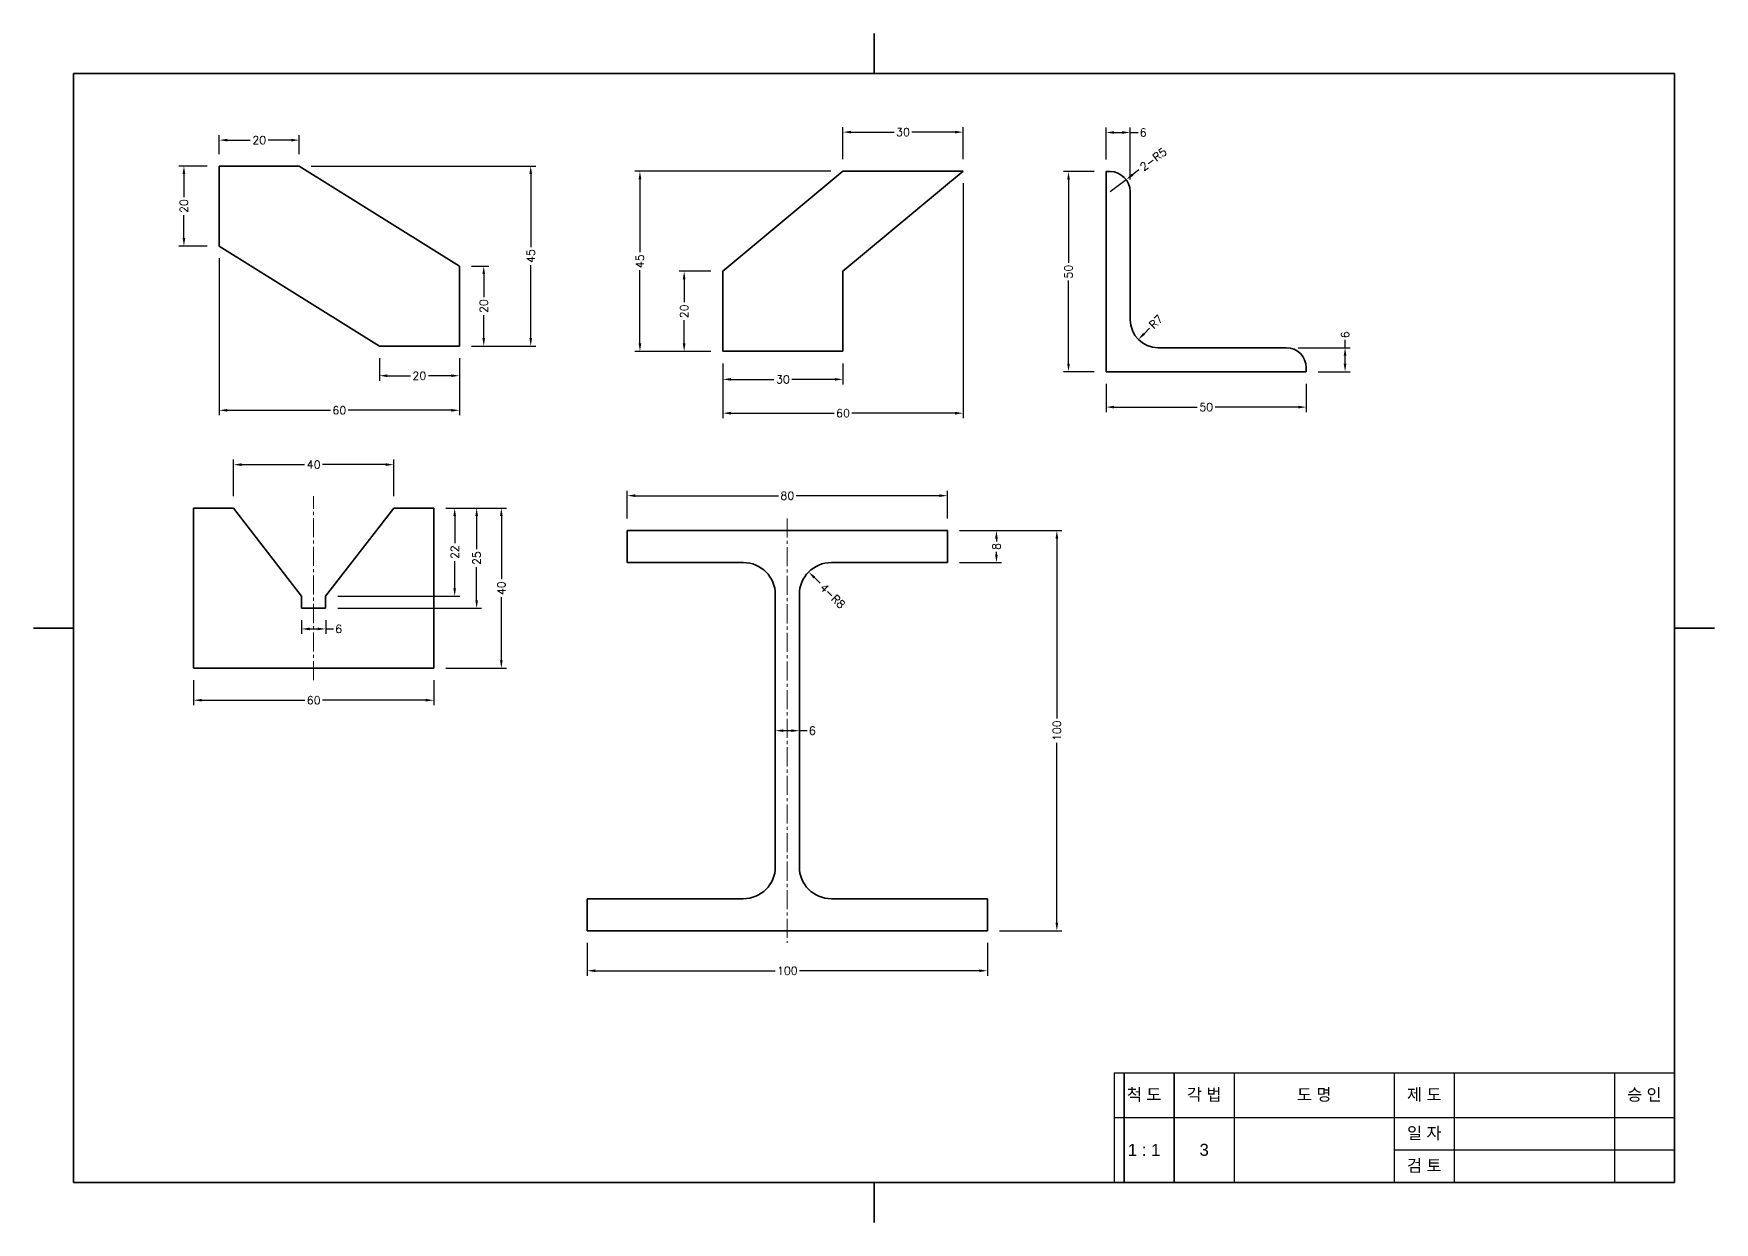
# Model space of a CAD drawing. Header units: millimetres. Extents: x 0 to 11420, y 0 to 297.
# Drawn here: x 3500 to 3920, y 0 to 297 of the extents above; entities that cross this region are included whole.
import ezdxf

# ---------------------------------------------------------------- set-up
doc = ezdxf.new("R2010")
doc.units = ezdxf.units.MM
doc.header["$LTSCALE"] = 0.25
doc.linetypes.add('CENTER2', pattern=[28.575, 19.05, -3.175, 3.175, -3.175])
for name, color, linetype, lineweight in [('1_윤곽선', 4, 'Continuous', 35), ('2_외형선', 7, 'Continuous', 35), ('4_중심선', 1, 'CENTER2', 18)]:
    doc.layers.add(name, color=color, linetype=linetype, lineweight=lineweight)
doc.styles.get("Standard").update_dxf_attribs({"font": 'arial.ttf'})
doc.styles.add('주석', font='romans.shx', dxfattribs={"height": 2, "bigfont": 'whgtxt.shx'})
doc.dimstyles.new('주석', dxfattribs={"dimscale": 0, "dimtxt": 2, "dimasz": 2, "dimexe": 1.25, "dimexo": 3, "dimtad": 0, "dimtxsty": '주석', "dimcen": 0, "dimclrd": 3, "dimclre": 3, "dimclrt": 3, "dimadec": 0, "dimazin": 0, "dimtfac": 1, "dimtmove": 0, "dimatfit": 3, "dimfxl": 5, "dimtfill": 1, "dimarcsym": 0})

# ---------------------------------------------------------------- blocks, each defined once
blk = doc.blocks.new('*T92')
at = {"layer": '1_윤곽선', "color": 0, "linetype": 'ByBlock', "lineweight": -2, "transparency": 16777216}
for p, q in [((0, 0), (140, 0)), ((0, 0), (0, -27.35)), ((140, 0), (140, -27.35)), ((0, -27.35), (140, -27.35))]:
    blk.add_line(p, q, dxfattribs=at)
at = {"layer": '1_윤곽선', "color": 3, "linetype": 'ByBlock', "lineweight": -2, "transparency": 16777216}
for p, q in [((15, 0), (15, -27.35)), ((30, 0), (30, -27.35)), ((70, 0), (70, -27.35)), ((85, 0), (85, -27.35)), ((125, 0), (125, -27.35)), ((0, -11.14), (140, -11.14)), ((70, -19.24), (140, -19.24))]:
    blk.add_line(p, q, dxfattribs=at)
at = {"layer": '1_윤곽선', "color": 2, "transparency": 16777216, "char_height": 3, "attachment_point": 5}
for s, insert, width in [('{\\fGulim|b0|i0|c129|p50;척 도}', (7.5, -5.57), 12), ('{\\fGulim|b0|i0|c129|p50;각 법}', (22.5, -5.57), 12), ('{\\fGulim|b0|i0|c129|p50;도 명}', (50, -5.57), 37), ('{\\fGulim|b0|i0|c129|p50;제 도}', (77.5, -5.57), 12), ('{\\fGulim|b0|i0|c129|p50;승 인}', (132.5, -5.57), 12), ('{\\fGulim|b0|i0|c129|p50;일 자}', (77.5, -15.19), 12), ('1 : 1', (7.5, -19.24), 12), ('3', (22.5, -19.24), 12), ('{\\fGulim|b0|i0|c129|p50;검 토}', (77.5, -23.29), 12)]:
    blk.add_mtext(s, dxfattribs=dict(at, insert=insert, width=width))
blk = doc.blocks.new('*D93')
at = {"layer": '2_외형선', "color": 3, "lineweight": -2, "transparency": 16777216}
for p, q in [((3546.39, 240.92), (3546.39, 201.64)), ((3606.39, 215.92), (3606.39, 201.64)), ((3548.39, 202.89), (3574.2, 202.89)), ((3604.39, 202.89), (3578.59, 202.89))]:
    blk.add_line(p, q, dxfattribs=at)
at = {"layer": '2_외형선', "color": 3, "transparency": 16777216}
for points in [[(3548.39, 203.22), (3548.39, 202.55), (3546.39, 202.89)], [(3604.39, 203.22), (3604.39, 202.55), (3606.39, 202.89)]]:
    blk.add_solid(points, dxfattribs=at)
at = {"layer": 'Defpoints', "color": 0, "transparency": 16777216}
for p in [(3546.39, 243.92), (3606.39, 218.92), (3606.39, 202.89)]:
    blk.add_point(p, dxfattribs=at)
at = {"layer": '2_외형선', "color": 3, "transparency": 16777216, "insert": (3576.39, 202.89), "char_height": 2, "attachment_point": 5, "style": '주석', "bg_fill": 3, "box_fill_scale": 1.1, "bg_fill_color": 256, "bg_fill_true_color": 13158600, "bg_fill_transparency": 0}
blk.add_mtext('60', dxfattribs=at)
blk = doc.blocks.new('*D94')
at = {"layer": '2_외형선', "color": 3, "lineweight": -2, "transparency": 16777216}
for p, q in [((3586.39, 215.92), (3586.39, 210.28)), ((3606.39, 215.92), (3606.39, 210.28)), ((3588.39, 211.53), (3594.15, 211.53)), ((3604.39, 211.53), (3598.64, 211.53))]:
    blk.add_line(p, q, dxfattribs=at)
at = {"layer": '2_외형선', "color": 3, "transparency": 16777216}
for points in [[(3588.39, 211.86), (3588.39, 211.19), (3586.39, 211.53)], [(3604.39, 211.86), (3604.39, 211.19), (3606.39, 211.53)]]:
    blk.add_solid(points, dxfattribs=at)
at = {"layer": 'Defpoints', "color": 0, "transparency": 16777216}
for p in [(3586.39, 218.92), (3606.39, 218.92), (3606.39, 211.53)]:
    blk.add_point(p, dxfattribs=at)
at = {"layer": '2_외형선', "color": 3, "transparency": 16777216, "insert": (3596.39, 211.53), "char_height": 2, "attachment_point": 5, "style": '주석', "bg_fill": 3, "box_fill_scale": 1.1, "bg_fill_color": 256, "bg_fill_true_color": 13158600, "bg_fill_transparency": 0}
blk.add_mtext('20', dxfattribs=at)
blk = doc.blocks.new('*D95')
at = {"layer": '2_외형선', "color": 3, "lineweight": -2, "transparency": 16777216}
for p, q in [((3569.39, 263.92), (3625.47, 263.92)), ((3624.22, 261.92), (3624.22, 243.67)), ((3624.22, 220.92), (3624.22, 239.18)), ((3609.39, 218.92), (3625.47, 218.92))]:
    blk.add_line(p, q, dxfattribs=at)
at = {"layer": '2_외형선', "color": 3, "transparency": 16777216}
for points in [[(3623.89, 261.92), (3624.56, 261.92), (3624.22, 263.92)], [(3623.89, 220.92), (3624.56, 220.92), (3624.22, 218.92)]]:
    blk.add_solid(points, dxfattribs=at)
at = {"layer": 'Defpoints', "color": 0, "transparency": 16777216}
for p in [(3566.39, 263.92), (3624.22, 263.92), (3606.39, 218.92)]:
    blk.add_point(p, dxfattribs=at)
at = {"layer": '2_외형선', "color": 3, "transparency": 16777216, "insert": (3624.22, 241.42), "char_height": 2, "attachment_point": 5, "rotation": 90, "style": '주석', "bg_fill": 3, "box_fill_scale": 1.1, "bg_fill_color": 256, "bg_fill_true_color": 13158600, "bg_fill_transparency": 0}
blk.add_mtext('45', dxfattribs=at)
blk = doc.blocks.new('*D96')
at = {"layer": '2_외형선', "color": 3, "lineweight": -2, "transparency": 16777216}
for p, q in [((3609.39, 238.92), (3613.73, 238.92)), ((3612.48, 236.92), (3612.48, 231.17)), ((3612.48, 220.92), (3612.48, 226.68)), ((3609.39, 218.92), (3613.73, 218.92))]:
    blk.add_line(p, q, dxfattribs=at)
at = {"layer": '2_외형선', "color": 3, "transparency": 16777216}
for points in [[(3612.15, 236.92), (3612.82, 236.92), (3612.48, 238.92)], [(3612.15, 220.92), (3612.82, 220.92), (3612.48, 218.92)]]:
    blk.add_solid(points, dxfattribs=at)
at = {"layer": 'Defpoints', "color": 0, "transparency": 16777216}
for p in [(3606.39, 238.92), (3606.39, 218.92), (3612.48, 218.92)]:
    blk.add_point(p, dxfattribs=at)
at = {"layer": '2_외형선', "color": 3, "transparency": 16777216, "insert": (3612.48, 228.92), "char_height": 2, "attachment_point": 5, "rotation": 90, "style": '주석', "bg_fill": 3, "box_fill_scale": 1.1, "bg_fill_color": 256, "bg_fill_true_color": 13158600, "bg_fill_transparency": 0}
blk.add_mtext('20', dxfattribs=at)
blk = doc.blocks.new('*D97')
at = {"layer": '2_외형선', "color": 3, "lineweight": -2, "transparency": 16777216}
for p, q in [((3546.39, 266.92), (3546.39, 271.64)), ((3548.39, 270.39), (3554.15, 270.39)), ((3564.39, 270.39), (3558.64, 270.39)), ((3566.39, 266.92), (3566.39, 271.64))]:
    blk.add_line(p, q, dxfattribs=at)
at = {"layer": '2_외형선', "color": 3, "transparency": 16777216}
for points in [[(3548.39, 270.72), (3548.39, 270.06), (3546.39, 270.39)], [(3564.39, 270.72), (3564.39, 270.06), (3566.39, 270.39)]]:
    blk.add_solid(points, dxfattribs=at)
at = {"layer": 'Defpoints', "color": 0, "transparency": 16777216}
for p in [(3566.39, 270.39), (3546.39, 263.92), (3566.39, 263.92)]:
    blk.add_point(p, dxfattribs=at)
at = {"layer": '2_외형선', "color": 3, "transparency": 16777216, "insert": (3556.39, 270.39), "char_height": 2, "attachment_point": 5, "style": '주석', "bg_fill": 3, "box_fill_scale": 1.1, "bg_fill_color": 256, "bg_fill_true_color": 13158600, "bg_fill_transparency": 0}
blk.add_mtext('20', dxfattribs=at)
blk = doc.blocks.new('*D98')
at = {"layer": '2_외형선', "color": 3, "lineweight": -2, "transparency": 16777216}
for p, q in [((3543.39, 263.92), (3536.31, 263.92)), ((3537.56, 261.92), (3537.56, 256.17)), ((3537.56, 245.92), (3537.56, 251.68)), ((3543.39, 243.92), (3536.31, 243.92))]:
    blk.add_line(p, q, dxfattribs=at)
at = {"layer": '2_외형선', "color": 3, "transparency": 16777216}
for points in [[(3537.23, 261.92), (3537.9, 261.92), (3537.56, 263.92)], [(3537.23, 245.92), (3537.9, 245.92), (3537.56, 243.92)]]:
    blk.add_solid(points, dxfattribs=at)
at = {"layer": 'Defpoints', "color": 0, "transparency": 16777216}
for p in [(3546.39, 263.92), (3537.56, 243.92), (3546.39, 243.92)]:
    blk.add_point(p, dxfattribs=at)
at = {"layer": '2_외형선', "color": 3, "transparency": 16777216, "insert": (3537.56, 253.92), "char_height": 2, "attachment_point": 5, "rotation": 90, "style": '주석', "bg_fill": 3, "box_fill_scale": 1.1, "bg_fill_color": 256, "bg_fill_true_color": 13158600, "bg_fill_transparency": 0}
blk.add_mtext('20', dxfattribs=at)
blk = doc.blocks.new('*D99')
at = {"layer": '2_외형선', "color": 3, "lineweight": -2, "transparency": 16777216}
for p, q in [((3732.25, 259.62), (3732.25, 200.92)), ((3672.25, 214.62), (3672.25, 200.92)), ((3674.25, 202.17), (3700.05, 202.17)), ((3730.25, 202.17), (3704.45, 202.17))]:
    blk.add_line(p, q, dxfattribs=at)
at = {"layer": '2_외형선', "color": 3, "transparency": 16777216}
for points in [[(3674.25, 202.5), (3674.25, 201.83), (3672.25, 202.17)], [(3730.25, 202.5), (3730.25, 201.83), (3732.25, 202.17)]]:
    blk.add_solid(points, dxfattribs=at)
at = {"layer": 'Defpoints', "color": 0, "transparency": 16777216}
for p in [(3732.25, 262.62), (3672.25, 217.62), (3732.25, 202.17)]:
    blk.add_point(p, dxfattribs=at)
at = {"layer": '2_외형선', "color": 3, "transparency": 16777216, "insert": (3702.25, 202.17), "char_height": 2, "attachment_point": 5, "style": '주석', "bg_fill": 3, "box_fill_scale": 1.1, "bg_fill_color": 256, "bg_fill_true_color": 13158600, "bg_fill_transparency": 0}
blk.add_mtext('60', dxfattribs=at)
blk = doc.blocks.new('*D100')
at = {"layer": '2_외형선', "color": 3, "lineweight": -2, "transparency": 16777216}
for p, q in [((3672.25, 214.62), (3672.25, 209.37)), ((3702.25, 214.62), (3702.25, 209.37)), ((3674.25, 210.62), (3685.01, 210.62)), ((3700.25, 210.62), (3689.49, 210.62))]:
    blk.add_line(p, q, dxfattribs=at)
at = {"layer": '2_외형선', "color": 3, "transparency": 16777216}
for points in [[(3674.25, 210.95), (3674.25, 210.29), (3672.25, 210.62)], [(3700.25, 210.95), (3700.25, 210.29), (3702.25, 210.62)]]:
    blk.add_solid(points, dxfattribs=at)
at = {"layer": 'Defpoints', "color": 0, "transparency": 16777216}
for p in [(3672.25, 217.62), (3702.25, 217.62), (3702.25, 210.62)]:
    blk.add_point(p, dxfattribs=at)
at = {"layer": '2_외형선', "color": 3, "transparency": 16777216, "insert": (3687.25, 210.62), "char_height": 2, "attachment_point": 5, "style": '주석', "bg_fill": 3, "box_fill_scale": 1.1, "bg_fill_color": 256, "bg_fill_true_color": 13158600, "bg_fill_transparency": 0}
blk.add_mtext('30', dxfattribs=at)
blk = doc.blocks.new('*D101')
at = {"layer": '2_외형선', "color": 3, "lineweight": -2, "transparency": 16777216}
for p, q in [((3702.25, 265.62), (3702.25, 273.64)), ((3732.25, 265.62), (3732.25, 273.64)), ((3704.25, 272.39), (3715.01, 272.39)), ((3730.25, 272.39), (3719.49, 272.39))]:
    blk.add_line(p, q, dxfattribs=at)
at = {"layer": '2_외형선', "color": 3, "transparency": 16777216}
for points in [[(3704.25, 272.72), (3704.25, 272.06), (3702.25, 272.39)], [(3730.25, 272.72), (3730.25, 272.06), (3732.25, 272.39)]]:
    blk.add_solid(points, dxfattribs=at)
at = {"layer": 'Defpoints', "color": 0, "transparency": 16777216}
for p in [(3732.25, 272.39), (3702.25, 262.62), (3732.25, 262.62)]:
    blk.add_point(p, dxfattribs=at)
at = {"layer": '2_외형선', "color": 3, "transparency": 16777216, "insert": (3717.25, 272.39), "char_height": 2, "attachment_point": 5, "style": '주석', "bg_fill": 3, "box_fill_scale": 1.1, "bg_fill_color": 256, "bg_fill_true_color": 13158600, "bg_fill_transparency": 0}
blk.add_mtext('30', dxfattribs=at)
blk = doc.blocks.new('*D102')
at = {"layer": '2_외형선', "color": 3, "lineweight": -2, "transparency": 16777216}
for p, q in [((3699.25, 262.62), (3650.26, 262.62)), ((3651.51, 260.62), (3651.51, 242.37)), ((3651.51, 219.62), (3651.51, 237.88)), ((3669.25, 217.62), (3650.26, 217.62))]:
    blk.add_line(p, q, dxfattribs=at)
at = {"layer": '2_외형선', "color": 3, "transparency": 16777216}
for points in [[(3651.18, 260.62), (3651.85, 260.62), (3651.51, 262.62)], [(3651.18, 219.62), (3651.85, 219.62), (3651.51, 217.62)]]:
    blk.add_solid(points, dxfattribs=at)
at = {"layer": 'Defpoints', "color": 0, "transparency": 16777216}
for p in [(3702.25, 262.62), (3651.51, 217.62), (3672.25, 217.62)]:
    blk.add_point(p, dxfattribs=at)
at = {"layer": '2_외형선', "color": 3, "transparency": 16777216, "insert": (3651.51, 240.12), "char_height": 2, "attachment_point": 5, "rotation": 90, "style": '주석', "bg_fill": 3, "box_fill_scale": 1.1, "bg_fill_color": 256, "bg_fill_true_color": 13158600, "bg_fill_transparency": 0}
blk.add_mtext('45', dxfattribs=at)
blk = doc.blocks.new('*D103')
at = {"layer": '2_외형선', "color": 3, "lineweight": -2, "transparency": 16777216}
for p, q in [((3669.25, 237.62), (3661.31, 237.62)), ((3662.56, 235.62), (3662.56, 229.87)), ((3662.56, 219.62), (3662.56, 225.38)), ((3669.25, 217.62), (3661.31, 217.62))]:
    blk.add_line(p, q, dxfattribs=at)
at = {"layer": '2_외형선', "color": 3, "transparency": 16777216}
for points in [[(3662.22, 235.62), (3662.89, 235.62), (3662.56, 237.62)], [(3662.22, 219.62), (3662.89, 219.62), (3662.56, 217.62)]]:
    blk.add_solid(points, dxfattribs=at)
at = {"layer": 'Defpoints', "color": 0, "transparency": 16777216}
for p in [(3672.25, 237.62), (3662.56, 217.62), (3672.25, 217.62)]:
    blk.add_point(p, dxfattribs=at)
at = {"layer": '2_외형선', "color": 3, "transparency": 16777216, "insert": (3662.56, 227.62), "char_height": 2, "attachment_point": 5, "rotation": 90, "style": '주석', "bg_fill": 3, "box_fill_scale": 1.1, "bg_fill_color": 256, "bg_fill_true_color": 13158600, "bg_fill_transparency": 0}
blk.add_mtext('20', dxfattribs=at)
blk = doc.blocks.new('*D104')
at = {"layer": '2_외형선', "color": 3, "lineweight": -2, "transparency": 16777216}
for p, q in [((3768.01, 209.53), (3768.01, 202.44)), ((3818.01, 209.53), (3818.01, 202.44)), ((3770.01, 203.69), (3790.76, 203.69)), ((3816.01, 203.69), (3795.25, 203.69))]:
    blk.add_line(p, q, dxfattribs=at)
at = {"layer": '2_외형선', "color": 3, "transparency": 16777216}
for points in [[(3770.01, 204.02), (3770.01, 203.35), (3768.01, 203.69)], [(3816.01, 204.02), (3816.01, 203.35), (3818.01, 203.69)]]:
    blk.add_solid(points, dxfattribs=at)
at = {"layer": 'Defpoints', "color": 0, "transparency": 16777216}
for p in [(3768.01, 212.53), (3818.01, 212.53), (3818.01, 203.69)]:
    blk.add_point(p, dxfattribs=at)
at = {"layer": '2_외형선', "color": 3, "transparency": 16777216, "insert": (3793.01, 203.69), "char_height": 2, "attachment_point": 5, "style": '주석', "bg_fill": 3, "box_fill_scale": 1.1, "bg_fill_color": 256, "bg_fill_true_color": 13158600, "bg_fill_transparency": 0}
blk.add_mtext('50', dxfattribs=at)
blk = doc.blocks.new('*D105')
at = {"layer": '2_외형선', "color": 3, "lineweight": -2, "transparency": 16777216}
for p, q in [((3765.01, 262.53), (3757.35, 262.53)), ((3758.6, 260.53), (3758.6, 239.77)), ((3758.6, 214.53), (3758.6, 235.29)), ((3765.01, 212.53), (3757.35, 212.53))]:
    blk.add_line(p, q, dxfattribs=at)
at = {"layer": '2_외형선', "color": 3, "transparency": 16777216}
for points in [[(3758.27, 260.53), (3758.94, 260.53), (3758.6, 262.53)], [(3758.27, 214.53), (3758.94, 214.53), (3758.6, 212.53)]]:
    blk.add_solid(points, dxfattribs=at)
at = {"layer": 'Defpoints', "color": 0, "transparency": 16777216}
for p in [(3758.6, 262.53), (3768.01, 262.53), (3768.01, 212.53)]:
    blk.add_point(p, dxfattribs=at)
at = {"layer": '2_외형선', "color": 3, "transparency": 16777216, "insert": (3758.6, 237.53), "char_height": 2, "attachment_point": 5, "rotation": 90, "style": '주석', "bg_fill": 3, "box_fill_scale": 1.1, "bg_fill_color": 256, "bg_fill_true_color": 13158600, "bg_fill_transparency": 0}
blk.add_mtext('50', dxfattribs=at)
blk = doc.blocks.new('*D106')
at = {"layer": '2_외형선', "color": 3, "lineweight": -2, "transparency": 16777216}
for p, q in [((3768.01, 265.53), (3768.01, 273.55)), ((3774.01, 260.53), (3774.01, 273.55)), ((3770.01, 272.3), (3772.01, 272.3)), ((3774.01, 272.3), (3776.01, 272.3))]:
    blk.add_line(p, q, dxfattribs=at)
at = {"layer": '2_외형선', "color": 3, "transparency": 16777216}
for points in [[(3770.01, 272.63), (3770.01, 271.97), (3768.01, 272.3)], [(3772.01, 272.63), (3772.01, 271.97), (3774.01, 272.3)]]:
    blk.add_solid(points, dxfattribs=at)
at = {"layer": 'Defpoints', "color": 0, "transparency": 16777216}
for p in [(3768.01, 262.53), (3774.01, 257.53)]:
    blk.add_point(p, dxfattribs=at)
at = {"layer": '2_외형선', "color": 3, "transparency": 16777216, "insert": (3777.25, 272.3), "char_height": 2, "attachment_point": 5, "style": '주석', "bg_fill": 3, "box_fill_scale": 1.1, "bg_fill_color": 256, "bg_fill_true_color": 13158600, "bg_fill_transparency": 0}
blk.add_mtext('6', dxfattribs=at)
at = {"layer": 'Defpoints', "color": 0, "transparency": 16777216}
blk.add_point((3774.01, 272.3), dxfattribs=at)
blk = doc.blocks.new('*D107')
at = {"layer": '2_외형선', "color": 3, "lineweight": -2, "transparency": 16777216}
for p, q in [((3816.01, 218.53), (3828.96, 218.53)), ((3827.71, 218.53), (3827.71, 220.53)), ((3827.71, 214.53), (3827.71, 216.53)), ((3821.01, 212.53), (3828.96, 212.53))]:
    blk.add_line(p, q, dxfattribs=at)
at = {"layer": '2_외형선', "color": 3, "transparency": 16777216}
for points in [[(3827.37, 216.53), (3828.04, 216.53), (3827.71, 218.53)], [(3827.37, 214.53), (3828.04, 214.53), (3827.71, 212.53)]]:
    blk.add_solid(points, dxfattribs=at)
at = {"layer": 'Defpoints', "color": 0, "transparency": 16777216}
for p in [(3813.01, 218.53), (3818.01, 212.53)]:
    blk.add_point(p, dxfattribs=at)
at = {"layer": '2_외형선', "color": 3, "transparency": 16777216, "insert": (3827.71, 221.77), "char_height": 2, "attachment_point": 5, "rotation": 90, "style": '주석', "bg_fill": 3, "box_fill_scale": 1.1, "bg_fill_color": 256, "bg_fill_true_color": 13158600, "bg_fill_transparency": 0}
blk.add_mtext('6', dxfattribs=at)
at = {"layer": 'Defpoints', "color": 0, "transparency": 16777216}
blk.add_point((3827.71, 218.53), dxfattribs=at)
blk = doc.blocks.new('*D108')
at = {"layer": '2_외형선', "color": 3, "lineweight": -2, "transparency": 16777216}
for p, q in [((3769.01, 257.53), (3773.01, 260.53)), ((3776.21, 262.93), (3774.61, 261.73))]:
    blk.add_line(p, q, dxfattribs=at)
at = {"layer": 'Defpoints', "color": 0, "transparency": 16777216}
for p in [(3773.01, 260.53), (3769.01, 257.53)]:
    blk.add_point(p, dxfattribs=at)
at = {"layer": '2_외형선', "color": 3, "transparency": 16777216, "insert": (3779.8, 265.61), "char_height": 2, "attachment_point": 5, "rotation": 36.8279, "style": '주석', "bg_fill": 3, "box_fill_scale": 1.1, "bg_fill_color": 256, "bg_fill_true_color": 13158600, "bg_fill_transparency": 0}
blk.add_mtext('2-R5', dxfattribs=at)
at = {"layer": '2_외형선', "color": 3, "transparency": 16777216}
blk.add_solid([(3774.41, 261.99), (3774.81, 261.46), (3773.01, 260.53)], dxfattribs=at)
blk = doc.blocks.new('*D109')
at = {"layer": '2_외형선', "color": 3, "lineweight": -2, "transparency": 16777216}
blk.add_line((3778.88, 223.41), (3777.47, 222), dxfattribs=at)
at = {"layer": 'Defpoints', "color": 0, "transparency": 16777216}
blk.add_point((3776.06, 220.58), dxfattribs=at)
at = {"layer": '2_외형선', "color": 3, "transparency": 16777216, "insert": (3780.47, 225), "char_height": 2, "attachment_point": 5, "rotation": 45, "style": '주석', "bg_fill": 3, "box_fill_scale": 1.1, "bg_fill_color": 256, "bg_fill_true_color": 13158600, "bg_fill_transparency": 0}
blk.add_mtext('R7', dxfattribs=at)
at = {"layer": '2_외형선', "color": 3, "transparency": 16777216}
blk.add_solid([(3777.23, 222.23), (3777.71, 221.76), (3776.06, 220.58)], dxfattribs=at)
at = {"layer": 'Defpoints', "color": 0, "transparency": 16777216}
blk.add_point((3781.01, 225.53), dxfattribs=at)
blk = doc.blocks.new('*D110')
at = {"layer": '2_외형선', "color": 3, "lineweight": -2, "transparency": 16777216}
for p, q in [((3539.98, 135.45), (3539.98, 129.2)), ((3599.98, 135.45), (3599.98, 129.2)), ((3541.98, 130.45), (3567.78, 130.45)), ((3597.98, 130.45), (3572.17, 130.45))]:
    blk.add_line(p, q, dxfattribs=at)
at = {"layer": '2_외형선', "color": 3, "transparency": 16777216}
for points in [[(3541.98, 130.79), (3541.98, 130.12), (3539.98, 130.45)], [(3597.98, 130.79), (3597.98, 130.12), (3599.98, 130.45)]]:
    blk.add_solid(points, dxfattribs=at)
at = {"layer": 'Defpoints', "color": 0, "transparency": 16777216}
for p in [(3539.98, 138.45), (3599.98, 138.45), (3599.98, 130.45)]:
    blk.add_point(p, dxfattribs=at)
at = {"layer": '2_외형선', "color": 3, "transparency": 16777216, "insert": (3569.98, 130.45), "char_height": 2, "attachment_point": 5, "style": '주석', "bg_fill": 3, "box_fill_scale": 1.1, "bg_fill_color": 256, "bg_fill_true_color": 13158600, "bg_fill_transparency": 0}
blk.add_mtext('60', dxfattribs=at)
blk = doc.blocks.new('*D111')
at = {"layer": '2_외형선', "color": 3, "lineweight": -2, "transparency": 16777216}
for p, q in [((3602.98, 178.45), (3618.13, 178.45)), ((3616.88, 176.45), (3616.88, 160.7)), ((3616.88, 140.45), (3616.88, 156.21)), ((3602.98, 138.45), (3618.13, 138.45))]:
    blk.add_line(p, q, dxfattribs=at)
at = {"layer": '2_외형선', "color": 3, "transparency": 16777216}
for points in [[(3616.54, 176.45), (3617.21, 176.45), (3616.88, 178.45)], [(3616.54, 140.45), (3617.21, 140.45), (3616.88, 138.45)]]:
    blk.add_solid(points, dxfattribs=at)
at = {"layer": 'Defpoints', "color": 0, "transparency": 16777216}
for p in [(3599.98, 178.45), (3599.98, 138.45), (3616.88, 138.45)]:
    blk.add_point(p, dxfattribs=at)
at = {"layer": '2_외형선', "color": 3, "transparency": 16777216, "insert": (3616.88, 158.45), "char_height": 2, "attachment_point": 5, "rotation": 90, "style": '주석', "bg_fill": 3, "box_fill_scale": 1.1, "bg_fill_color": 256, "bg_fill_true_color": 13158600, "bg_fill_transparency": 0}
blk.add_mtext('40', dxfattribs=at)
blk = doc.blocks.new('*D112')
at = {"layer": '2_외형선', "color": 3, "lineweight": -2, "transparency": 16777216}
for p, q in [((3602.98, 178.45), (3611.96, 178.45)), ((3610.71, 176.45), (3610.71, 168.2)), ((3610.71, 155.45), (3610.71, 163.71)), ((3575.98, 153.45), (3611.96, 153.45))]:
    blk.add_line(p, q, dxfattribs=at)
at = {"layer": '2_외형선', "color": 3, "transparency": 16777216}
for points in [[(3610.38, 176.45), (3611.05, 176.45), (3610.71, 178.45)], [(3610.38, 155.45), (3611.05, 155.45), (3610.71, 153.45)]]:
    blk.add_solid(points, dxfattribs=at)
at = {"layer": 'Defpoints', "color": 0, "transparency": 16777216}
for p in [(3599.98, 178.45), (3572.98, 153.45), (3610.71, 153.45)]:
    blk.add_point(p, dxfattribs=at)
at = {"layer": '2_외형선', "color": 3, "transparency": 16777216, "insert": (3610.71, 165.95), "char_height": 2, "attachment_point": 5, "rotation": 90, "style": '주석', "bg_fill": 3, "box_fill_scale": 1.1, "bg_fill_color": 256, "bg_fill_true_color": 13158600, "bg_fill_transparency": 0}
blk.add_mtext('25', dxfattribs=at)
blk = doc.blocks.new('*D113')
at = {"layer": '2_외형선', "color": 3, "lineweight": -2, "transparency": 16777216}
for p, q in [((3602.98, 178.45), (3606.47, 178.45)), ((3605.22, 176.45), (3605.22, 169.7)), ((3605.22, 158.45), (3605.22, 165.21)), ((3575.98, 156.45), (3606.47, 156.45))]:
    blk.add_line(p, q, dxfattribs=at)
at = {"layer": '2_외형선', "color": 3, "transparency": 16777216}
for points in [[(3604.88, 176.45), (3605.55, 176.45), (3605.22, 178.45)], [(3604.88, 158.45), (3605.55, 158.45), (3605.22, 156.45)]]:
    blk.add_solid(points, dxfattribs=at)
at = {"layer": 'Defpoints', "color": 0, "transparency": 16777216}
for p in [(3599.98, 178.45), (3572.98, 156.45), (3605.22, 156.45)]:
    blk.add_point(p, dxfattribs=at)
at = {"layer": '2_외형선', "color": 3, "transparency": 16777216, "insert": (3605.22, 167.45), "char_height": 2, "attachment_point": 5, "rotation": 90, "style": '주석', "bg_fill": 3, "box_fill_scale": 1.1, "bg_fill_color": 256, "bg_fill_true_color": 13158600, "bg_fill_transparency": 0}
blk.add_mtext('22', dxfattribs=at)
blk = doc.blocks.new('*D114')
at = {"layer": '2_외형선', "color": 3, "lineweight": -2, "transparency": 16777216}
for p, q in [((3566.98, 150.45), (3566.98, 147.02)), ((3568.98, 148.27), (3570.98, 148.27)), ((3572.98, 150.45), (3572.98, 147.02)), ((3572.98, 148.27), (3574.98, 148.27))]:
    blk.add_line(p, q, dxfattribs=at)
at = {"layer": '2_외형선', "color": 3, "transparency": 16777216}
for points in [[(3568.98, 148.6), (3568.98, 147.93), (3566.98, 148.27)], [(3570.98, 148.6), (3570.98, 147.93), (3572.98, 148.27)]]:
    blk.add_solid(points, dxfattribs=at)
at = {"layer": 'Defpoints', "color": 0, "transparency": 16777216}
for p in [(3566.98, 153.45), (3572.98, 153.45)]:
    blk.add_point(p, dxfattribs=at)
at = {"layer": '2_외형선', "color": 3, "transparency": 16777216, "insert": (3576.22, 148.27), "char_height": 2, "attachment_point": 5, "style": '주석', "bg_fill": 3, "box_fill_scale": 1.1, "bg_fill_color": 256, "bg_fill_true_color": 13158600, "bg_fill_transparency": 0}
blk.add_mtext('6', dxfattribs=at)
at = {"layer": 'Defpoints', "color": 0, "transparency": 16777216}
blk.add_point((3572.98, 148.27), dxfattribs=at)
blk = doc.blocks.new('*D115')
at = {"layer": '2_외형선', "color": 3, "lineweight": -2, "transparency": 16777216}
for p, q in [((3549.98, 181.45), (3549.98, 190.56)), ((3551.98, 189.31), (3567.73, 189.31)), ((3587.98, 189.31), (3572.22, 189.31)), ((3589.98, 181.45), (3589.98, 190.56))]:
    blk.add_line(p, q, dxfattribs=at)
at = {"layer": '2_외형선', "color": 3, "transparency": 16777216}
for points in [[(3551.98, 189.65), (3551.98, 188.98), (3549.98, 189.31)], [(3587.98, 189.65), (3587.98, 188.98), (3589.98, 189.31)]]:
    blk.add_solid(points, dxfattribs=at)
at = {"layer": 'Defpoints', "color": 0, "transparency": 16777216}
for p in [(3589.98, 189.31), (3549.98, 178.45), (3589.98, 178.45)]:
    blk.add_point(p, dxfattribs=at)
at = {"layer": '2_외형선', "color": 3, "transparency": 16777216, "insert": (3569.98, 189.31), "char_height": 2, "attachment_point": 5, "style": '주석', "bg_fill": 3, "box_fill_scale": 1.1, "bg_fill_color": 256, "bg_fill_true_color": 13158600, "bg_fill_transparency": 0}
blk.add_mtext('40', dxfattribs=at)
blk = doc.blocks.new('*D116')
at = {"layer": '2_외형선', "color": 3, "lineweight": -2, "transparency": 16777216}
for p, q in [((3731.34, 172.85), (3756.95, 172.85)), ((3755.7, 170.85), (3755.7, 125.91)), ((3755.7, 74.85), (3755.7, 119.8)), ((3741.34, 72.85), (3756.95, 72.85))]:
    blk.add_line(p, q, dxfattribs=at)
at = {"layer": '2_외형선', "color": 3, "transparency": 16777216}
for points in [[(3755.36, 170.85), (3756.03, 170.85), (3755.7, 172.85)], [(3755.36, 74.85), (3756.03, 74.85), (3755.7, 72.85)]]:
    blk.add_solid(points, dxfattribs=at)
at = {"layer": 'Defpoints', "color": 0, "transparency": 16777216}
for p in [(3728.34, 172.85), (3738.34, 72.85), (3755.7, 72.85)]:
    blk.add_point(p, dxfattribs=at)
at = {"layer": '2_외형선', "color": 3, "transparency": 16777216, "insert": (3755.7, 122.85), "char_height": 2, "attachment_point": 5, "rotation": 90, "style": '주석', "bg_fill": 3, "box_fill_scale": 1.1, "bg_fill_color": 256, "bg_fill_true_color": 13158600, "bg_fill_transparency": 0}
blk.add_mtext('100', dxfattribs=at)
blk = doc.blocks.new('*D117')
at = {"layer": '2_외형선', "color": 3, "lineweight": -2, "transparency": 16777216}
for p, q in [((3731.34, 172.85), (3741.85, 172.85)), ((3740.6, 170.85), (3740.6, 170.14)), ((3731.34, 164.85), (3741.85, 164.85)), ((3740.6, 166.85), (3740.6, 167.56))]:
    blk.add_line(p, q, dxfattribs=at)
at = {"layer": '2_외형선', "color": 3, "transparency": 16777216}
for points in [[(3740.26, 170.85), (3740.93, 170.85), (3740.6, 172.85)], [(3740.26, 166.85), (3740.93, 166.85), (3740.6, 164.85)]]:
    blk.add_solid(points, dxfattribs=at)
at = {"layer": 'Defpoints', "color": 0, "transparency": 16777216}
for p in [(3728.34, 172.85), (3728.34, 164.85), (3740.6, 164.85)]:
    blk.add_point(p, dxfattribs=at)
at = {"layer": '2_외형선', "color": 3, "transparency": 16777216, "insert": (3740.6, 168.85), "char_height": 2, "attachment_point": 5, "rotation": 90, "style": '주석', "bg_fill": 3, "box_fill_scale": 1.1, "bg_fill_color": 256, "bg_fill_true_color": 13158600, "bg_fill_transparency": 0}
blk.add_mtext('8', dxfattribs=at)
blk = doc.blocks.new('*D118')
at = {"layer": '2_외형선', "color": 3, "lineweight": -2, "transparency": 16777216}
for p, q in [((3648.34, 175.85), (3648.34, 182.81)), ((3650.34, 181.56), (3686.1, 181.56)), ((3726.34, 181.56), (3690.59, 181.56)), ((3728.34, 175.85), (3728.34, 182.81))]:
    blk.add_line(p, q, dxfattribs=at)
at = {"layer": '2_외형선', "color": 3, "transparency": 16777216}
for points in [[(3650.34, 181.9), (3650.34, 181.23), (3648.34, 181.56)], [(3726.34, 181.9), (3726.34, 181.23), (3728.34, 181.56)]]:
    blk.add_solid(points, dxfattribs=at)
at = {"layer": 'Defpoints', "color": 0, "transparency": 16777216}
for p in [(3728.34, 181.56), (3648.34, 172.85), (3728.34, 172.85)]:
    blk.add_point(p, dxfattribs=at)
at = {"layer": '2_외형선', "color": 3, "transparency": 16777216, "insert": (3688.34, 181.56), "char_height": 2, "attachment_point": 5, "style": '주석', "bg_fill": 3, "box_fill_scale": 1.1, "bg_fill_color": 256, "bg_fill_true_color": 13158600, "bg_fill_transparency": 0}
blk.add_mtext('80', dxfattribs=at)
blk = doc.blocks.new('*D119')
at = {"layer": '2_외형선', "color": 3, "lineweight": -2, "transparency": 16777216}
for p, q in [((3638.34, 69.85), (3638.34, 61.62)), ((3738.34, 69.85), (3738.34, 61.62)), ((3640.34, 62.87), (3685.29, 62.87)), ((3736.34, 62.87), (3691.4, 62.87))]:
    blk.add_line(p, q, dxfattribs=at)
at = {"layer": '2_외형선', "color": 3, "transparency": 16777216}
for points in [[(3640.34, 63.21), (3640.34, 62.54), (3638.34, 62.87)], [(3736.34, 63.21), (3736.34, 62.54), (3738.34, 62.87)]]:
    blk.add_solid(points, dxfattribs=at)
at = {"layer": 'Defpoints', "color": 0, "transparency": 16777216}
for p in [(3638.34, 72.85), (3738.34, 72.85), (3738.34, 62.87)]:
    blk.add_point(p, dxfattribs=at)
at = {"layer": '2_외형선', "color": 3, "transparency": 16777216, "insert": (3688.34, 62.87), "char_height": 2, "attachment_point": 5, "style": '주석', "bg_fill": 3, "box_fill_scale": 1.1, "bg_fill_color": 256, "bg_fill_true_color": 13158600, "bg_fill_transparency": 0}
blk.add_mtext('100', dxfattribs=at)
blk = doc.blocks.new('*D120')
at = {"layer": '2_외형선', "color": 3, "lineweight": -2, "transparency": 16777216}
for p, q in [((3685.34, 125.85), (3685.34, 124.1)), ((3687.34, 122.85), (3689.34, 122.85)), ((3691.34, 125.85), (3691.34, 124.1)), ((3691.34, 122.85), (3693.34, 122.85))]:
    blk.add_line(p, q, dxfattribs=at)
at = {"layer": '2_외형선', "color": 3, "transparency": 16777216}
for points in [[(3687.34, 123.18), (3687.34, 122.52), (3685.34, 122.85)], [(3689.34, 123.18), (3689.34, 122.52), (3691.34, 122.85)]]:
    blk.add_solid(points, dxfattribs=at)
at = {"layer": 'Defpoints', "color": 0, "transparency": 16777216}
blk.add_point((3685.34, 122.85), dxfattribs=at)
at = {"layer": '2_외형선', "color": 3, "transparency": 16777216, "insert": (3694.59, 122.85), "char_height": 2, "attachment_point": 5, "style": '주석', "bg_fill": 3, "box_fill_scale": 1.1, "bg_fill_color": 256, "bg_fill_true_color": 13158600, "bg_fill_transparency": 0}
blk.add_mtext('6', dxfattribs=at)
at = {"layer": 'Defpoints', "color": 0, "transparency": 16777216}
blk.add_point((3691.34, 122.85), dxfattribs=at)
blk.add_point((3691.34, 122.85), dxfattribs=at)
blk = doc.blocks.new('*D121')
at = {"layer": '2_외형선', "color": 3, "lineweight": -2, "transparency": 16777216}
blk.add_line((3696.51, 159.68), (3695.1, 161.09), dxfattribs=at)
at = {"layer": 'Defpoints', "color": 0, "transparency": 16777216}
blk.add_point((3693.68, 162.51), dxfattribs=at)
at = {"layer": '2_외형선', "color": 3, "transparency": 16777216, "insert": (3699.68, 156.51), "char_height": 2, "attachment_point": 5, "rotation": 315, "style": '주석', "bg_fill": 3, "box_fill_scale": 1.1, "bg_fill_color": 256, "bg_fill_true_color": 13158600, "bg_fill_transparency": 0}
blk.add_mtext('4-R8', dxfattribs=at)
at = {"layer": '2_외형선', "color": 3, "transparency": 16777216}
blk.add_solid([(3695.33, 161.33), (3694.86, 160.86), (3693.68, 162.51)], dxfattribs=at)
at = {"layer": 'Defpoints', "color": 0, "transparency": 16777216}
blk.add_point((3699.34, 156.85), dxfattribs=at)

msp = doc.modelspace()

# ---------------------------------------------------------------- linework, layer by layer
at = {"layer": '1_윤곽선'}
for p, q in [((3710, 297), (3710, 287)), ((3500, 148.5), (3510, 148.5)), ((3920, 148.5), (3910, 148.5)), ((3710, 0), (3710, 10))]:
    msp.add_line(p, q, dxfattribs=at)
msp.add_lwpolyline([(3510, 10), (3910, 10), (3910, 287), (3510, 287)], close=True, dxfattribs=at)
at = {"layer": '2_외형선'}
for p, q in [((3566.394, 263.923), (3546.394, 263.923)), ((3546.394, 263.923), (3546.394, 243.923)), ((3566.394, 263.923), (3606.394, 238.923)), ((3702.25, 262.624), (3672.25, 237.624)), ((3702.25, 262.624), (3732.25, 262.624)), ((3732.25, 262.624), (3702.25, 237.624)), ((3768.006, 212.531), (3768.006, 262.531)), ((3769.006, 262.531), (3768.006, 262.531)), ((3774.006, 225.531), (3774.006, 257.531)), ((3546.394, 243.923), (3586.394, 218.923)), ((3606.394, 218.923), (3606.394, 238.923)), ((3672.25, 237.624), (3672.25, 217.624)), ((3702.25, 237.624), (3702.25, 217.624)), ((3586.394, 218.923), (3606.394, 218.923)), ((3781.006, 218.531), (3813.006, 218.531)), ((3672.25, 217.624), (3702.25, 217.624)), ((3768.006, 212.531), (3818.006, 212.531)), ((3818.006, 213.531), (3818.006, 212.531)), ((3539.978, 138.451), (3539.978, 178.451)), ((3539.978, 178.451), (3549.978, 178.451)), ((3549.978, 178.451), (3566.978, 156.451)), ((3589.978, 178.451), (3572.978, 156.451)), ((3599.978, 178.451), (3589.978, 178.451)), ((3599.978, 138.451), (3599.978, 178.451)), ((3688.342, 172.851), (3648.342, 172.851)), ((3648.342, 172.851), (3648.342, 164.851)), ((3688.342, 172.851), (3728.342, 172.851)), ((3728.342, 172.851), (3728.342, 164.851)), ((3648.342, 164.851), (3677.342, 164.851)), ((3728.342, 164.851), (3699.342, 164.851)), ((3566.978, 156.451), (3566.978, 153.451)), ((3572.978, 156.451), (3572.978, 153.451)), ((3685.342, 156.851), (3685.342, 88.851)), ((3691.342, 156.851), (3691.342, 88.851)), ((3566.978, 153.451), (3569.978, 153.451)), ((3572.978, 153.451), (3569.978, 153.451)), ((3539.978, 138.451), (3569.978, 138.451)), ((3599.978, 138.451), (3569.978, 138.451)), ((3638.342, 72.851), (3638.342, 80.851)), ((3638.342, 80.851), (3677.342, 80.851)), ((3738.342, 80.851), (3699.342, 80.851)), ((3738.342, 72.851), (3738.342, 80.851)), ((3688.342, 72.851), (3638.342, 72.851)), ((3688.342, 72.851), (3738.342, 72.851)), ((3772.5, 37.347), (3772.5, 10)), ((3785, 37.347), (3785, 10))]:
    msp.add_line(p, q, dxfattribs=at)
for centre, radius, start, end in [((3769.006, 257.531), 5, 0, 90), ((3781.006, 225.531), 7, 180, 270), ((3813.006, 213.531), 5, 0, 90), ((3677.342, 156.851), 8, 0, 90), ((3699.342, 156.851), 8, 90, 180), ((3677.342, 88.851), 8, 270, 0), ((3699.342, 88.851), 8, 180, 270)]:
    msp.add_arc(centre, radius, start, end, dxfattribs=at)
at = {"layer": '4_중심선'}
for p, q in [((3569.978, 135.451), (3569.978, 181.451)), ((3688.342, 175.851), (3688.342, 69.851))]:
    msp.add_line(p, q, dxfattribs=at)

# ---------------------------------------------------------------- block references
msp.add_blockref('*T92', (3770, 37.347))

# ---------------------------------------------------------------- next in the draw order: dimensions: what is measured, and where the dimension line sits
at = {"layer": '2_외형선'}
for base, p1, p2, picture, middle in [((3732.25, 202.167), (3672.25, 217.624), (3732.25, 262.624), '*D99', (3702.25, 202.167)), ((3606.394, 202.888), (3546.394, 243.923), (3606.394, 218.923), '*D93', (3576.394, 202.888)), ((3818.006, 203.686), (3768.006, 212.531), (3818.006, 212.531), '*D104', (3793.006, 203.686)), ((3599.978, 130.453), (3539.978, 138.451), (3599.978, 138.451), '*D110', (3569.978, 130.453)), ((3691.342, 122.851), (3685.342, 122.851), (3691.342, 122.851), '*D120', (3694.586, 122.851))]:
    dim = msp.add_linear_dim(base=base, p1=p1, p2=p2, dimstyle='주석', dxfattribs=at)
    dim.commit()
    dim.dimension.update_dxf_attribs({"geometry": picture, "text_midpoint": middle})
dim = msp.add_radius_dim(center=(3781.006, 225.531), mpoint=(3776.056, 220.581), dimstyle='주석', dxfattribs=at)
dim.commit()
dim.dimension.update_dxf_attribs({"geometry": '*D109', "text_midpoint": (3780.471, 224.996), "dimtype": 164})
dim = msp.add_linear_dim(base=(3755.698, 72.851), p1=(3728.342, 172.851), p2=(3738.342, 72.851), angle=90, dimstyle='주석', dxfattribs=at)
dim.commit()
dim.dimension.update_dxf_attribs({"geometry": '*D116', "text_midpoint": (3755.698, 122.851)})
dim = msp.add_radius_dim(center=(3699.342, 156.851), mpoint=(3693.685, 162.508), text='4-<>', dimstyle='주석', dxfattribs=at)
dim.commit()
dim.dimension.update_dxf_attribs({"geometry": '*D121', "text_midpoint": (3699.682, 156.511), "dimtype": 164})

# ---------------------------------------------------------------- next in the draw order: dimensions: what is measured, and where the dimension line sits
for base, p1, p2, picture, middle in [((3732.25, 272.39), (3702.25, 262.624), (3732.25, 262.624), '*D101', (3717.25, 272.39)), ((3606.394, 211.528), (3586.394, 218.923), (3606.394, 218.923), '*D94', (3596.394, 211.528)), ((3702.25, 210.622), (3672.25, 217.624), (3702.25, 217.624), '*D100', (3687.25, 210.622)), ((3738.342, 62.872), (3638.342, 72.851), (3738.342, 72.851), '*D119', (3688.342, 62.872))]:
    dim = msp.add_linear_dim(base=base, p1=p1, p2=p2, dimstyle='주석', dxfattribs=at)
    dim.commit()
    dim.dimension.update_dxf_attribs({"geometry": picture, "text_midpoint": middle})
for base, p1, p2, picture, middle in [((3758.603, 262.531), (3768.006, 212.531), (3768.006, 262.531), '*D105', (3758.603, 237.531)), ((3827.706, 218.531), (3818.006, 212.531), (3813.006, 218.531), '*D107', (3827.706, 221.775)), ((3740.597, 164.851), (3728.342, 172.851), (3728.342, 164.851), '*D117', (3740.597, 168.851))]:
    dim = msp.add_linear_dim(base=base, p1=p1, p2=p2, angle=90, dimstyle='주석', dxfattribs=at)
    dim.commit()
    dim.dimension.update_dxf_attribs({"geometry": picture, "text_midpoint": middle})
dim = msp.add_linear_dim(base=(3616.875, 138.451), p1=(3599.978, 178.451), p2=(3599.978, 138.451), angle=90, dimstyle='주석', dxfattribs=at)
dim.commit()
dim.dimension.update_dxf_attribs({"geometry": '*D111', "text_midpoint": (3616.875, 158.451), "dimtype": 160})

# ---------------------------------------------------------------- next in the draw order: dimensions: what is measured, and where the dimension line sits
for base, p1, p2, picture, middle in [((3774.006, 272.3), (3768.006, 262.531), (3774.006, 257.531), '*D106', (3777.25, 272.3)), ((3728.342, 181.565), (3648.342, 172.851), (3728.342, 172.851), '*D118', (3688.342, 181.565))]:
    dim = msp.add_linear_dim(base=base, p1=p1, p2=p2, dimstyle='주석', dxfattribs=at)
    dim.commit()
    dim.dimension.update_dxf_attribs({"geometry": picture, "text_midpoint": middle})
for base, p1, p2, picture, middle in [((3624.224, 263.923), (3606.394, 218.923), (3566.394, 263.923), '*D95', (3624.224, 241.423)), ((3651.513, 217.624), (3702.25, 262.624), (3672.25, 217.624), '*D102', (3651.513, 240.124))]:
    dim = msp.add_linear_dim(base=base, p1=p1, p2=p2, angle=90, dimstyle='주석', dxfattribs=at)
    dim.commit()
    dim.dimension.update_dxf_attribs({"geometry": picture, "text_midpoint": middle})
dim = msp.add_linear_dim(base=(3610.714, 153.451), p1=(3599.978, 178.451), p2=(3572.978, 153.451), angle=90, dimstyle='주석', dxfattribs=at)
dim.commit()
dim.dimension.update_dxf_attribs({"geometry": '*D112', "text_midpoint": (3610.714, 165.951), "dimtype": 160})

# ---------------------------------------------------------------- next in the draw order: dimensions: what is measured, and where the dimension line sits
for base, p1, p2, picture, middle in [((3566.394, 270.39), (3546.394, 263.923), (3566.394, 263.923), '*D97', (3556.394, 270.39)), ((3572.978, 148.266), (3566.978, 153.451), (3572.978, 153.451), '*D114', (3576.222, 148.266))]:
    dim = msp.add_linear_dim(base=base, p1=p1, p2=p2, dimstyle='주석', dxfattribs=at)
    dim.commit()
    dim.dimension.update_dxf_attribs({"geometry": picture, "text_midpoint": middle})
dim = msp.add_radius_dim(center=(3769.006, 257.531), mpoint=(3773.008, 260.528), text='2-<>', dimstyle='주석', dxfattribs=at)
dim.commit()
dim.dimension.update_dxf_attribs({"geometry": '*D108', "text_midpoint": (3779.797, 265.612)})
for base, p1, p2, picture, middle in [((3612.485, 218.923), (3606.394, 238.923), (3606.394, 218.923), '*D96', (3612.485, 228.923)), ((3662.556, 217.624), (3672.25, 237.624), (3672.25, 217.624), '*D103', (3662.556, 227.624)), ((3605.216, 156.451), (3599.978, 178.451), (3572.978, 156.451), '*D113', (3605.216, 167.451))]:
    dim = msp.add_linear_dim(base=base, p1=p1, p2=p2, angle=90, dimstyle='주석', dxfattribs=at)
    dim.commit()
    dim.dimension.update_dxf_attribs({"geometry": picture, "text_midpoint": middle})

# ---------------------------------------------------------------- next in the draw order: dimensions: what is measured, and where the dimension line sits
dim = msp.add_linear_dim(base=(3537.562, 243.923), p1=(3546.394, 263.923), p2=(3546.394, 243.923), angle=90, dimstyle='주석', dxfattribs=at)
dim.commit()
dim.dimension.update_dxf_attribs({"geometry": '*D98', "text_midpoint": (3537.562, 253.923)})
dim = msp.add_linear_dim(base=(3589.978, 189.314), p1=(3549.978, 178.451), p2=(3589.978, 178.451), dimstyle='주석', dxfattribs=at)
dim.commit()
dim.dimension.update_dxf_attribs({"geometry": '*D115', "text_midpoint": (3569.978, 189.314)})

doc.saveas('drawing.dxf')
